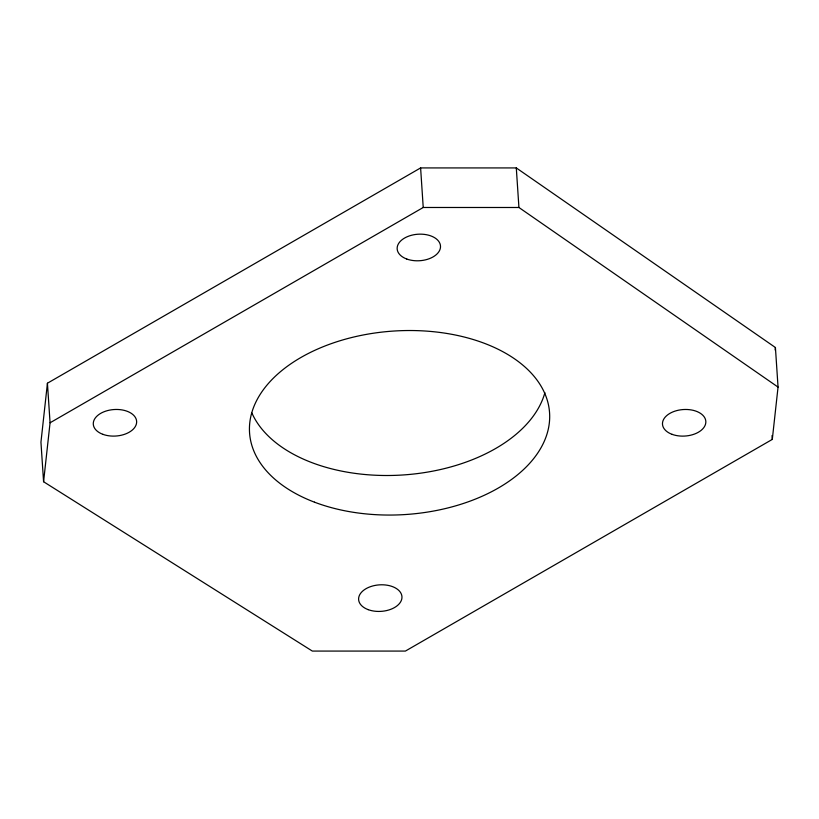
<?xml version="1.0" encoding="UTF-8"?>
<svg xmlns="http://www.w3.org/2000/svg" width="819" height="819" viewBox="0 0 819 819"><rect width="100%" height="100%" fill="white"/><g stroke="black" fill="none" stroke-linecap="round" stroke-linejoin="round"><path stroke-width="1.23" d="M47.43 383.22L40.95 442.178L43.581 481.736L312.336 651.074L405.405 651.074L772.297 439.404L778.05 387.09L775.419 347.522L516.298 167.926L420.608 167.926L47.43 383.22L50.061 422.788L43.581 481.736M775.153 350.02L775.419 347.522M50.061 422.788L423.228 207.483L518.929 207.494L778.05 387.09M772.041 435.575L772.297 439.404M516.298 167.926L518.929 207.494M420.608 167.926L423.228 207.483M544.891 392.7A150.338 91.933 -3.8 0 1 403.736 474.918A150.338 91.933 -3.8 0 1 251.894 413.011M102.877 434.326A21.714 13.278 -3.8 0 0 136.599 422.788A21.714 13.278 -3.8 0 0 105.416 411.24A21.714 13.278 -3.8 0 0 102.877 434.326M368.202 609.653A21.714 13.278 -3.8 0 0 401.924 598.105A21.714 13.278 -3.8 0 0 370.741 586.568A21.714 13.278 -3.8 0 0 368.202 609.653M672.071 434.336A21.714 13.278 -3.8 0 0 705.794 422.799A21.714 13.278 -3.8 0 0 674.61 411.251A21.714 13.278 -3.8 0 0 672.071 434.336M406.746 259.019A21.714 13.278 -3.8 0 0 440.468 247.471A21.714 13.278 -3.8 0 0 409.285 235.933A21.714 13.278 -3.8 0 0 406.746 259.019M314.476 502.17A150.338 91.933 -3.8 0 0 549.221 423.843A150.338 91.933 -3.8 0 0 334.991 342.362A150.338 91.933 -3.8 0 0 314.476 502.17"/></g></svg>
